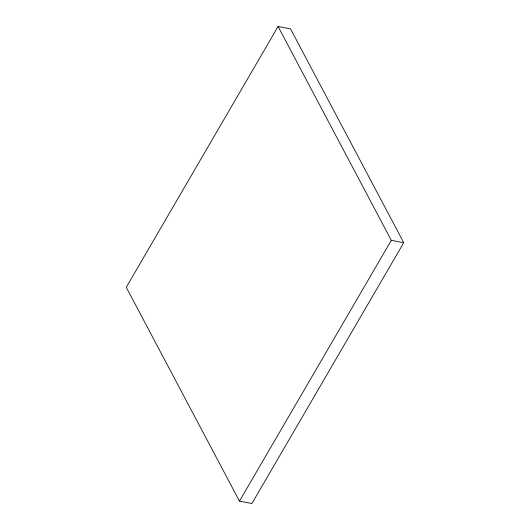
<?xml version="1.0" encoding="UTF-8"?>
<svg xmlns="http://www.w3.org/2000/svg" width="530" height="530" viewBox="0 0 530 530"><rect width="100%" height="100%" fill="white"/><g stroke="black" fill="none" stroke-linecap="round" stroke-linejoin="round"><path stroke-width="0.79" d="M278.084 26.5L126.259 287.306L239.474 501.128L251.916 503.5L403.741 242.694L290.526 28.872L278.084 26.5L391.306 240.328L403.741 242.694M239.474 501.128L391.306 240.328"/></g></svg>
